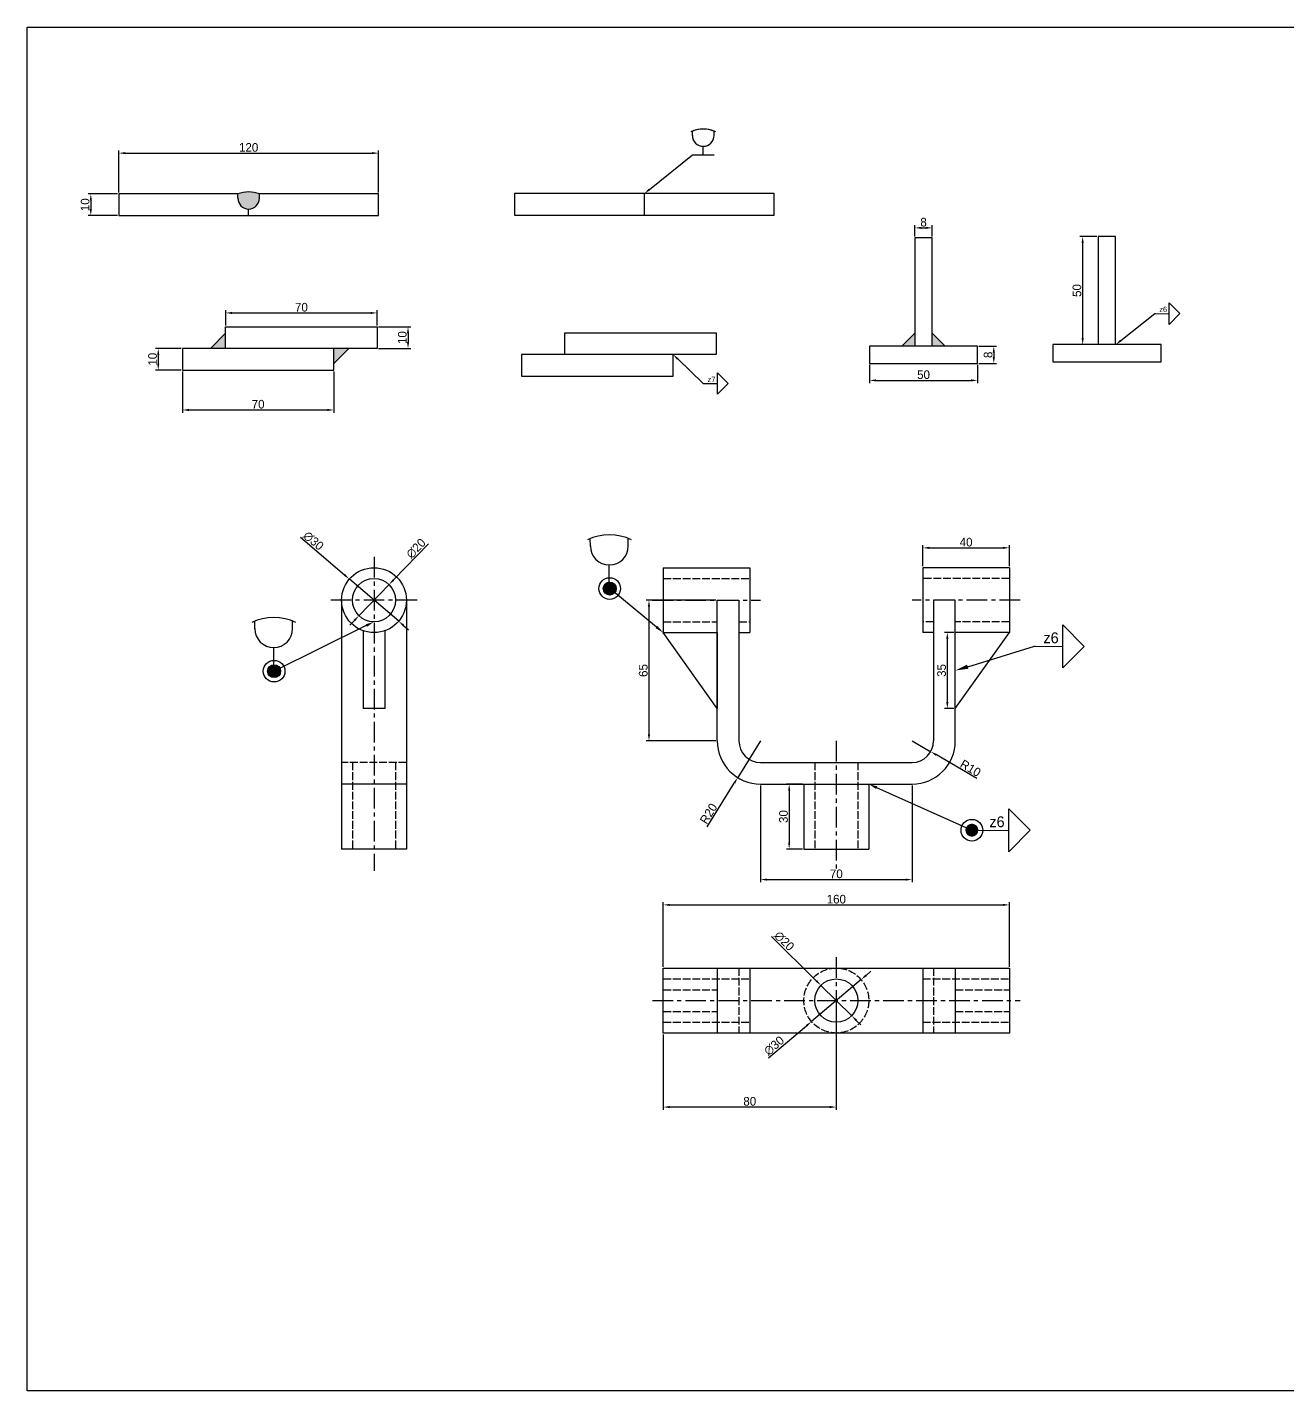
# Model space of a CAD drawing. Header units: millimetres. Extents: x 632 to 3908, y 549 to 1179.
# Drawn here: x 1619 to 2202, y 549 to 1179 of the extents above; entities that cross this region are included whole.
import ezdxf
from ezdxf import colors
from ezdxf.entities.mleader import LeaderData, LeaderLine
from ezdxf.math import Vec2, Vec3

# ---------------------------------------------------------------- set-up
doc = ezdxf.new("R2010")
doc.units = ezdxf.units.MM
doc.linetypes.add('ACAD_ISO02W100', pattern=[15, 12, -3])
doc.linetypes.add('CENTER', pattern=[50.8, 31.75, -6.35, 6.35, -6.35])
doc.dimstyles.new('ISO-25', dxfattribs={"dimtxt": 4, "dimasz": 3, "dimexe": 1.25, "dimexo": 0.625, "dimtad": 1, "dimtxsty": 'Standard', "dimcen": 2.5, "dimclrd": 3, "dimclre": 3, "dimclrt": 3, "dimadec": 0, "dimazin": 0, "dimtfac": 1, "dimtmove": 0, "dimatfit": 3, "dimfxl": 1, "dimarcsym": 0})

# ---------------------------------------------------------------- blocks, each defined once
blk = doc.blocks.new('*D63')
at = {"color": 3, "lineweight": -2, "transparency": 16777216}
for p, q in [((1745.32, 943.48), (1765.62, 926.11)), ((1790.7, 904.66), (1767.9, 924.16)), ((1792.98, 902.71), (1795.26, 900.76))]:
    blk.add_line(p, q, dxfattribs=at)
at = {"color": 3, "transparency": 16777216}
for points in [[(1765.94, 926.49), (1765.29, 925.73), (1767.9, 924.16)], [(1793.3, 903.09), (1792.65, 902.33), (1790.7, 904.66)]]:
    blk.add_solid(points, dxfattribs=at)
at = {"layer": 'Defpoints', "color": 0, "transparency": 16777216}
for p in [(1767.9, 924.16), (1790.7, 904.66)]:
    blk.add_point(p, dxfattribs=at)
at = {"color": 3, "transparency": 16777216, "insert": (1751.3, 941.82), "char_height": 4, "attachment_point": 5, "rotation": 319.45572}
blk.add_mtext('∅30', dxfattribs=at)
blk = doc.blocks.new('*D64')
at = {"color": 3, "lineweight": -2, "transparency": 16777216}
for p, q in [((1804.51, 940.49), (1788.33, 923.76)), ((1772.35, 907.22), (1786.25, 921.6)), ((1770.26, 905.07), (1768.18, 902.91))]:
    blk.add_line(p, q, dxfattribs=at)
at = {"color": 3, "transparency": 16777216}
for points in [[(1787.97, 924.11), (1788.69, 923.41), (1786.25, 921.6)], [(1769.9, 905.41), (1770.62, 904.72), (1772.35, 907.22)]]:
    blk.add_solid(points, dxfattribs=at)
at = {"layer": 'Defpoints', "color": 0, "transparency": 16777216}
for p in [(1786.25, 921.6), (1772.35, 907.22)]:
    blk.add_point(p, dxfattribs=at)
at = {"color": 3, "transparency": 16777216, "insert": (1798.72, 938.27), "char_height": 4, "attachment_point": 5, "rotation": 45.96384}
blk.add_mtext('∅20', dxfattribs=at)
blk = doc.blocks.new('*D66')
at = {"color": 3, "lineweight": -2, "transparency": 16777216}
for p, q in [((2032.99, 930.04), (2032.99, 939.83)), ((2072.99, 930.04), (2072.99, 939.83)), ((2035.99, 938.58), (2069.99, 938.58))]:
    blk.add_line(p, q, dxfattribs=at)
at = {"color": 3, "transparency": 16777216}
for points in [[(2035.99, 939.08), (2035.99, 938.08), (2032.99, 938.58)], [(2069.99, 939.08), (2069.99, 938.08), (2072.99, 938.58)]]:
    blk.add_solid(points, dxfattribs=at)
at = {"layer": 'Defpoints', "color": 0, "transparency": 16777216}
for p in [(2072.99, 938.58), (2032.99, 929.41), (2072.99, 929.41)]:
    blk.add_point(p, dxfattribs=at)
at = {"color": 3, "transparency": 16777216, "insert": (2052.99, 941.2), "char_height": 4, "attachment_point": 5}
blk.add_mtext('40', dxfattribs=at)
blk = doc.blocks.new('*D69')
at = {"color": 3, "lineweight": -2, "transparency": 16777216}
for p, q in [((2047.37, 899.41), (2043.05, 899.41)), ((2044.3, 896.41), (2044.3, 867.41)), ((2047.37, 864.41), (2043.05, 864.41))]:
    blk.add_line(p, q, dxfattribs=at)
at = {"color": 3, "transparency": 16777216}
for points in [[(2043.8, 896.41), (2044.8, 896.41), (2044.3, 899.41)], [(2043.8, 867.41), (2044.8, 867.41), (2044.3, 864.41)]]:
    blk.add_solid(points, dxfattribs=at)
at = {"layer": 'Defpoints', "color": 0, "transparency": 16777216}
for p in [(2047.99, 899.41), (2044.3, 864.41), (2047.99, 864.41)]:
    blk.add_point(p, dxfattribs=at)
at = {"color": 3, "transparency": 16777216, "insert": (2041.67, 881.91), "char_height": 4, "attachment_point": 5, "rotation": 90}
blk.add_mtext('35', dxfattribs=at)
blk = doc.blocks.new('*D72')
at = {"color": 3, "lineweight": -2, "transparency": 16777216}
for p, q in [((1963.07, 758.99), (1983.75, 738.55)), ((2000.1, 722.38), (1985.88, 736.44)), ((2002.24, 720.27), (2004.37, 718.16))]:
    blk.add_line(p, q, dxfattribs=at)
at = {"color": 3, "transparency": 16777216}
for points in [[(1984.1, 738.91), (1983.39, 738.2), (1985.88, 736.44)], [(2002.59, 720.63), (2001.88, 719.92), (2000.1, 722.38)]]:
    blk.add_solid(points, dxfattribs=at)
at = {"layer": 'Defpoints', "color": 0, "transparency": 16777216}
for p in [(1985.88, 736.44), (2000.1, 722.38)]:
    blk.add_point(p, dxfattribs=at)
at = {"color": 3, "transparency": 16777216, "insert": (1968.92, 756.9), "char_height": 4, "attachment_point": 5, "rotation": 315.32832}
blk.add_mtext('∅20', dxfattribs=at)
blk = doc.blocks.new('*D85')
at = {"color": 3, "lineweight": -2, "transparency": 16777216}
for p, q in [((1660.72, 1102.11), (1647.15, 1102.11)), ((1648.4, 1099.11), (1648.4, 1095.11)), ((1660.72, 1092.11), (1647.15, 1092.11))]:
    blk.add_line(p, q, dxfattribs=at)
at = {"color": 3, "transparency": 16777216}
for points in [[(1647.9, 1099.11), (1648.9, 1099.11), (1648.4, 1102.11)], [(1647.9, 1095.11), (1648.9, 1095.11), (1648.4, 1092.11)]]:
    blk.add_solid(points, dxfattribs=at)
at = {"layer": 'Defpoints', "color": 0, "transparency": 16777216}
for p in [(1661.35, 1102.11), (1648.4, 1092.11), (1661.35, 1092.11)]:
    blk.add_point(p, dxfattribs=at)
at = {"color": 3, "transparency": 16777216, "insert": (1645.78, 1097.11), "char_height": 4, "attachment_point": 5, "rotation": 90}
blk.add_mtext('10', dxfattribs=at)
blk = doc.blocks.new('*D87')
at = {"color": 3, "lineweight": -2, "transparency": 16777216}
for p, q in [((1690.1, 1030.72), (1678.32, 1030.72)), ((1679.57, 1027.72), (1679.57, 1023.72)), ((1690.1, 1020.72), (1678.32, 1020.72))]:
    blk.add_line(p, q, dxfattribs=at)
at = {"color": 3, "transparency": 16777216}
for points in [[(1679.07, 1027.72), (1680.07, 1027.72), (1679.57, 1030.72)], [(1679.07, 1023.72), (1680.07, 1023.72), (1679.57, 1020.72)]]:
    blk.add_solid(points, dxfattribs=at)
at = {"layer": 'Defpoints', "color": 0, "transparency": 16777216}
for p in [(1690.73, 1030.72), (1679.57, 1020.72), (1690.73, 1020.72)]:
    blk.add_point(p, dxfattribs=at)
at = {"color": 3, "transparency": 16777216, "insert": (1676.94, 1025.72), "char_height": 4, "attachment_point": 5, "rotation": 90}
blk.add_mtext('10', dxfattribs=at)
blk = doc.blocks.new('*D88')
at = {"color": 3, "lineweight": -2, "transparency": 16777216}
for p, q in [((1710.73, 1041.34), (1710.73, 1048.36)), ((1713.73, 1047.11), (1777.73, 1047.11)), ((1780.73, 1041.34), (1780.73, 1048.36))]:
    blk.add_line(p, q, dxfattribs=at)
at = {"color": 3, "transparency": 16777216}
for points in [[(1713.73, 1047.61), (1713.73, 1046.61), (1710.73, 1047.11)], [(1777.73, 1047.61), (1777.73, 1046.61), (1780.73, 1047.11)]]:
    blk.add_solid(points, dxfattribs=at)
at = {"layer": 'Defpoints', "color": 0, "transparency": 16777216}
for p in [(1780.73, 1047.11), (1710.73, 1040.72), (1780.73, 1040.72)]:
    blk.add_point(p, dxfattribs=at)
at = {"color": 3, "transparency": 16777216, "insert": (1745.73, 1049.73), "char_height": 4, "attachment_point": 5}
blk.add_mtext('70', dxfattribs=at)
blk = doc.blocks.new('*D89')
at = {"color": 3, "lineweight": -2, "transparency": 16777216}
for p, q in [((1781.35, 1040.72), (1796.27, 1040.72)), ((1795.02, 1037.72), (1795.02, 1033.72)), ((1781.35, 1030.72), (1796.27, 1030.72))]:
    blk.add_line(p, q, dxfattribs=at)
at = {"color": 3, "transparency": 16777216}
for points in [[(1794.52, 1037.72), (1795.52, 1037.72), (1795.02, 1040.72)], [(1794.52, 1033.72), (1795.52, 1033.72), (1795.02, 1030.72)]]:
    blk.add_solid(points, dxfattribs=at)
at = {"layer": 'Defpoints', "color": 0, "transparency": 16777216}
for p in [(1780.73, 1040.72), (1780.73, 1030.72), (1795.02, 1030.72)]:
    blk.add_point(p, dxfattribs=at)
at = {"color": 3, "transparency": 16777216, "insert": (1792.4, 1035.72), "char_height": 4, "attachment_point": 5, "rotation": 90}
blk.add_mtext('10', dxfattribs=at)
blk = doc.blocks.new('*D91')
at = {"color": 3, "lineweight": -2, "transparency": 16777216}
for p, q in [((2008.32, 1023.13), (2008.32, 1014.69)), ((2058.32, 1023.13), (2058.32, 1014.69)), ((2011.32, 1015.94), (2055.32, 1015.94))]:
    blk.add_line(p, q, dxfattribs=at)
at = {"color": 3, "transparency": 16777216}
for points in [[(2011.32, 1016.44), (2011.32, 1015.44), (2008.32, 1015.94)], [(2055.32, 1016.44), (2055.32, 1015.44), (2058.32, 1015.94)]]:
    blk.add_solid(points, dxfattribs=at)
at = {"layer": 'Defpoints', "color": 0, "transparency": 16777216}
for p in [(2008.32, 1023.76), (2058.32, 1023.76), (2058.32, 1015.94)]:
    blk.add_point(p, dxfattribs=at)
at = {"color": 3, "transparency": 16777216, "insert": (2033.32, 1018.57), "char_height": 4, "attachment_point": 5}
blk.add_mtext('50', dxfattribs=at)
blk = doc.blocks.new('*D92')
at = {"color": 3, "lineweight": -2, "transparency": 16777216}
for p, q in [((2029.32, 1082.38), (2029.32, 1087.67)), ((2032.32, 1086.42), (2034.32, 1086.42)), ((2037.32, 1082.38), (2037.32, 1087.67))]:
    blk.add_line(p, q, dxfattribs=at)
at = {"color": 3, "transparency": 16777216}
for points in [[(2032.32, 1086.92), (2032.32, 1085.92), (2029.32, 1086.42)], [(2034.32, 1086.92), (2034.32, 1085.92), (2037.32, 1086.42)]]:
    blk.add_solid(points, dxfattribs=at)
at = {"layer": 'Defpoints', "color": 0, "transparency": 16777216}
for p in [(2037.32, 1086.42), (2029.32, 1081.76), (2037.32, 1081.76)]:
    blk.add_point(p, dxfattribs=at)
at = {"color": 3, "transparency": 16777216, "insert": (2033.32, 1089.04), "char_height": 4, "attachment_point": 5}
blk.add_mtext('8', dxfattribs=at)
blk = doc.blocks.new('*D93')
at = {"color": 3, "lineweight": -2, "transparency": 16777216}
for p, q in [((2113.48, 1082.47), (2105.61, 1082.47)), ((2106.86, 1079.47), (2106.86, 1035.47)), ((2113.48, 1032.47), (2105.61, 1032.47))]:
    blk.add_line(p, q, dxfattribs=at)
at = {"color": 3, "transparency": 16777216}
for points in [[(2106.36, 1079.47), (2107.36, 1079.47), (2106.86, 1082.47)], [(2106.36, 1035.47), (2107.36, 1035.47), (2106.86, 1032.47)]]:
    blk.add_solid(points, dxfattribs=at)
at = {"layer": 'Defpoints', "color": 0, "transparency": 16777216}
for p in [(2114.1, 1082.47), (2106.86, 1032.47), (2114.1, 1032.47)]:
    blk.add_point(p, dxfattribs=at)
at = {"color": 3, "transparency": 16777216, "insert": (2104.23, 1057.47), "char_height": 4, "attachment_point": 5, "rotation": 90}
blk.add_mtext('50', dxfattribs=at)
blk = doc.blocks.new('*D129')
at = {"color": 3, "lineweight": -2, "transparency": 16777216}
for p, q in [((1912.99, 745.04), (1912.99, 774.86)), ((1915.99, 773.61), (2069.99, 773.61)), ((2072.99, 745.04), (2072.99, 774.86))]:
    blk.add_line(p, q, dxfattribs=at)
at = {"color": 3, "transparency": 16777216}
for points in [[(1915.99, 774.11), (1915.99, 773.11), (1912.99, 773.61)], [(2069.99, 774.11), (2069.99, 773.11), (2072.99, 773.61)]]:
    blk.add_solid(points, dxfattribs=at)
at = {"layer": 'Defpoints', "color": 0, "transparency": 16777216}
for p in [(2072.99, 773.61), (1912.99, 744.41), (2072.99, 744.41)]:
    blk.add_point(p, dxfattribs=at)
at = {"color": 3, "transparency": 16777216, "insert": (1992.99, 776.23), "char_height": 4, "attachment_point": 5}
blk.add_mtext('160', dxfattribs=at)
blk = doc.blocks.new('*D130')
at = {"color": 3, "lineweight": -2, "transparency": 16777216}
for p, q in [((1992.99, 728.79), (1992.99, 678.95)), ((1912.99, 713.79), (1912.99, 678.95)), ((1989.99, 680.2), (1915.99, 680.2))]:
    blk.add_line(p, q, dxfattribs=at)
at = {"color": 3, "transparency": 16777216}
for points in [[(1915.99, 680.7), (1915.99, 679.7), (1912.99, 680.2)], [(1989.99, 680.7), (1989.99, 679.7), (1992.99, 680.2)]]:
    blk.add_solid(points, dxfattribs=at)
at = {"layer": 'Defpoints', "color": 0, "transparency": 16777216}
for p in [(1992.99, 729.41), (1912.99, 714.41), (1912.99, 680.2)]:
    blk.add_point(p, dxfattribs=at)
at = {"color": 3, "transparency": 16777216, "insert": (1952.99, 682.83), "char_height": 4, "attachment_point": 5}
blk.add_mtext('80', dxfattribs=at)
blk = doc.blocks.new('*D131')
at = {"color": 3, "lineweight": -2, "transparency": 16777216}
for p, q in [((2004.44, 739.1), (1981.54, 719.72)), ((2006.73, 741.04), (2009.02, 742.98)), ((1961.64, 702.88), (1979.25, 717.78))]:
    blk.add_line(p, q, dxfattribs=at)
at = {"color": 3, "transparency": 16777216}
for points in [[(2006.41, 741.42), (2007.05, 740.66), (2004.44, 739.1)], [(1978.93, 718.17), (1979.57, 717.4), (1981.54, 719.72)]]:
    blk.add_solid(points, dxfattribs=at)
at = {"layer": 'Defpoints', "color": 0, "transparency": 16777216}
for p in [(2004.44, 739.1), (1981.54, 719.72)]:
    blk.add_point(p, dxfattribs=at)
at = {"color": 3, "transparency": 16777216, "insert": (1964.24, 708.52), "char_height": 4, "attachment_point": 5, "rotation": 40.24098}
blk.add_mtext('∅30', dxfattribs=at)
blk = doc.blocks.new('*D132')
at = {"color": 3, "lineweight": -2, "transparency": 16777216}
for p, q in [((2027.99, 849.41), (2036.64, 844.39)), ((2058.01, 832), (2039.24, 842.89))]:
    blk.add_line(p, q, dxfattribs=at)
at = {"color": 3, "transparency": 16777216}
blk.add_solid([(2039.49, 843.32), (2038.98, 842.46), (2036.64, 844.39)], dxfattribs=at)
at = {"layer": 'Defpoints', "color": 0, "transparency": 16777216}
for p in [(2027.99, 849.41), (2036.64, 844.39)]:
    blk.add_point(p, dxfattribs=at)
at = {"color": 3, "transparency": 16777216, "insert": (2055.04, 836.76), "char_height": 4, "attachment_point": 5, "rotation": 329.88086}
blk.add_mtext('R10', dxfattribs=at)
blk = doc.blocks.new('*D133')
at = {"color": 3, "lineweight": -2, "transparency": 16777216}
for p, q in [((1957.99, 849.41), (1947.42, 832.43)), ((1933.23, 809.62), (1945.84, 829.88))]:
    blk.add_line(p, q, dxfattribs=at)
at = {"color": 3, "transparency": 16777216}
blk.add_solid([(1945.41, 830.15), (1946.26, 829.62), (1947.42, 832.43)], dxfattribs=at)
at = {"layer": 'Defpoints', "color": 0, "transparency": 16777216}
for p in [(1957.99, 849.41), (1947.42, 832.43)]:
    blk.add_point(p, dxfattribs=at)
at = {"color": 3, "transparency": 16777216, "insert": (1933.97, 815.78), "char_height": 4, "attachment_point": 5, "rotation": 58.10572}
blk.add_mtext('R20', dxfattribs=at)
blk = doc.blocks.new('*D134')
at = {"color": 3, "lineweight": -2, "transparency": 16777216}
for p, q in [((1937.37, 914.41), (1905.14, 914.41)), ((1906.39, 911.41), (1906.39, 852.41)), ((1937.37, 849.41), (1905.14, 849.41))]:
    blk.add_line(p, q, dxfattribs=at)
at = {"color": 3, "transparency": 16777216}
for points in [[(1905.89, 911.41), (1906.89, 911.41), (1906.39, 914.41)], [(1905.89, 852.41), (1906.89, 852.41), (1906.39, 849.41)]]:
    blk.add_solid(points, dxfattribs=at)
at = {"layer": 'Defpoints', "color": 0, "transparency": 16777216}
for p in [(1937.99, 914.41), (1906.39, 849.41), (1937.99, 849.41)]:
    blk.add_point(p, dxfattribs=at)
at = {"color": 3, "transparency": 16777216, "insert": (1903.76, 881.91), "char_height": 4, "attachment_point": 5, "rotation": 90}
blk.add_mtext('65', dxfattribs=at)
blk = doc.blocks.new('*D135')
at = {"color": 3, "lineweight": -2, "transparency": 16777216}
for p, q in [((1957.99, 828.79), (1957.99, 784.05)), ((2027.99, 828.79), (2027.99, 784.05)), ((1960.99, 785.3), (2024.99, 785.3))]:
    blk.add_line(p, q, dxfattribs=at)
at = {"color": 3, "transparency": 16777216}
for points in [[(1960.99, 785.8), (1960.99, 784.8), (1957.99, 785.3)], [(2024.99, 785.8), (2024.99, 784.8), (2027.99, 785.3)]]:
    blk.add_solid(points, dxfattribs=at)
at = {"layer": 'Defpoints', "color": 0, "transparency": 16777216}
for p in [(1957.99, 829.41), (2027.99, 829.41), (2027.99, 785.3)]:
    blk.add_point(p, dxfattribs=at)
at = {"color": 3, "transparency": 16777216, "insert": (1992.99, 787.92), "char_height": 4, "attachment_point": 5}
blk.add_mtext('70', dxfattribs=at)
blk = doc.blocks.new('*D136')
at = {"color": 3, "lineweight": -2, "transparency": 16777216}
for p, q in [((1977.37, 829.41), (1969.96, 829.41)), ((1971.21, 826.41), (1971.21, 802.41)), ((1977.37, 799.41), (1969.96, 799.41))]:
    blk.add_line(p, q, dxfattribs=at)
at = {"color": 3, "transparency": 16777216}
for points in [[(1970.71, 826.41), (1971.71, 826.41), (1971.21, 829.41)], [(1970.71, 802.41), (1971.71, 802.41), (1971.21, 799.41)]]:
    blk.add_solid(points, dxfattribs=at)
at = {"layer": 'Defpoints', "color": 0, "transparency": 16777216}
for p in [(1977.99, 829.41), (1971.21, 799.41), (1977.99, 799.41)]:
    blk.add_point(p, dxfattribs=at)
at = {"color": 3, "transparency": 16777216, "insert": (1968.59, 814.41), "char_height": 4, "attachment_point": 5, "rotation": 90}
blk.add_mtext('30', dxfattribs=at)
blk = doc.blocks.new('*D137')
at = {"color": 3, "lineweight": -2, "transparency": 16777216}
for p, q in [((1690.73, 1020.09), (1690.73, 1001.03)), ((1760.73, 1020.09), (1760.73, 1001.03)), ((1693.73, 1002.28), (1757.73, 1002.28))]:
    blk.add_line(p, q, dxfattribs=at)
at = {"color": 3, "transparency": 16777216}
for points in [[(1693.73, 1002.78), (1693.73, 1001.78), (1690.73, 1002.28)], [(1757.73, 1002.78), (1757.73, 1001.78), (1760.73, 1002.28)]]:
    blk.add_solid(points, dxfattribs=at)
at = {"layer": 'Defpoints', "color": 0, "transparency": 16777216}
for p in [(1690.73, 1020.72), (1760.73, 1020.72), (1760.73, 1002.28)]:
    blk.add_point(p, dxfattribs=at)
at = {"color": 3, "transparency": 16777216, "insert": (1725.73, 1004.91), "char_height": 4, "attachment_point": 5}
blk.add_mtext('70', dxfattribs=at)
blk = doc.blocks.new('*D138')
at = {"color": 3, "lineweight": -2, "transparency": 16777216}
for p, q in [((1661.35, 1102.73), (1661.35, 1122.2)), ((1781.35, 1102.73), (1781.35, 1122.2)), ((1664.35, 1120.95), (1778.35, 1120.95))]:
    blk.add_line(p, q, dxfattribs=at)
at = {"color": 3, "transparency": 16777216}
for points in [[(1664.35, 1121.45), (1664.35, 1120.45), (1661.35, 1120.95)], [(1778.35, 1121.45), (1778.35, 1120.45), (1781.35, 1120.95)]]:
    blk.add_solid(points, dxfattribs=at)
at = {"layer": 'Defpoints', "color": 0, "transparency": 16777216}
for p in [(1781.35, 1120.95), (1661.35, 1102.11), (1781.35, 1102.11)]:
    blk.add_point(p, dxfattribs=at)
at = {"color": 3, "transparency": 16777216, "insert": (1721.35, 1123.58), "char_height": 4, "attachment_point": 5}
blk.add_mtext('120', dxfattribs=at)
blk = doc.blocks.new('*D139')
at = {"color": 3, "lineweight": -2, "transparency": 16777216}
for p, q in [((2058.94, 1031.76), (2067.04, 1031.76)), ((2065.79, 1028.76), (2065.79, 1026.76)), ((2058.94, 1023.76), (2067.04, 1023.76))]:
    blk.add_line(p, q, dxfattribs=at)
at = {"color": 3, "transparency": 16777216}
for points in [[(2065.29, 1028.76), (2066.29, 1028.76), (2065.79, 1031.76)], [(2065.29, 1026.76), (2066.29, 1026.76), (2065.79, 1023.76)]]:
    blk.add_solid(points, dxfattribs=at)
at = {"layer": 'Defpoints', "color": 0, "transparency": 16777216}
for p in [(2058.32, 1031.76), (2058.32, 1023.76), (2065.79, 1023.76)]:
    blk.add_point(p, dxfattribs=at)
at = {"color": 3, "transparency": 16777216, "insert": (2063.16, 1027.76), "char_height": 4, "attachment_point": 5, "rotation": 90}
blk.add_mtext('8', dxfattribs=at)

msp = doc.modelspace()

# ---------------------------------------------------------------- hatches: boundary and pattern name
h = msp.add_hatch(color=256)
h.dxf.hatch_style = 1
h.paths.add_polyline_path([(1716.349, 1102.105), (1716.349, 1100.105, 0.4142136), (1721.349, 1095.105, 0.4142136), (1726.349, 1100.105), (1726.349, 1102.105, 0.1879033)])
h = msp.add_hatch(color=256)
h.dxf.hatch_style = 1
h.paths.add_polyline_path([(1710.728, 1030.717), (1710.728, 1037.717), (1703.728, 1030.717)])
h.paths.add_polyline_path([(1767.728, 1030.717), (1760.728, 1030.717), (1760.728, 1023.717)])
h = msp.add_hatch(color=256)
h.dxf.hatch_style = 1
h.paths.add_polyline_path([(2029.318, 1031.755), (2029.318, 1037.755), (2023.318, 1031.755)])
h.paths.add_polyline_path([(2037.318, 1037.755), (2037.318, 1031.755), (2043.318, 1031.755)])
h = msp.add_hatch(color=0)
h.dxf.hatch_style = 1
h.paths.add_polyline_path([(1891.24, 919.782, -1), (1885.24, 919.782, -1)])
h = msp.add_hatch(color=0)
h.dxf.hatch_style = 1
h.paths.add_polyline_path([(1736.109, 881.599, -1), (1730.109, 881.599, -1)])
h = msp.add_hatch(color=0)
h.dxf.hatch_style = 1
h.paths.add_polyline_path([(2058.652, 808.107), (2055.652, 808.119), (2053.188, 809.83, 0.1529393), (2052.652, 808.119, 0.9981023)])
h.paths.add_polyline_path([(2053.188, 809.83), (2055.652, 808.119), (2058.652, 808.107, 0.7361601)])

# ---------------------------------------------------------------- linework, layer by layer
for p, q in [((1926.492, 1129.118), (1926.492, 1131.118)), ((1936.492, 1129.118), (1936.492, 1131.118)), ((1931.492, 1120.118), (1931.492, 1124.118)), ((1926.492, 1120.118), (1936.492, 1120.118)), ((1716.349, 1102.105), (1661.349, 1102.105)), ((1661.349, 1102.105), (1661.349, 1092.105)), ((1716.349, 1100.105), (1716.349, 1102.105)), ((1726.349, 1100.105), (1726.349, 1102.105)), ((1781.349, 1102.105), (1726.349, 1102.105)), ((1781.349, 1092.105), (1781.349, 1102.105)), ((1844.264, 1102.262), (1844.264, 1092.262)), ((1964.264, 1102.262), (1844.264, 1102.262)), ((1904.264, 1092.262), (1904.264, 1102.262)), ((1964.264, 1092.262), (1964.264, 1102.262)), ((1661.349, 1092.105), (1721.349, 1092.105)), ((1721.349, 1092.105), (1721.349, 1095.105)), ((1721.349, 1095.105), (1721.349, 1095.105)), ((1721.349, 1095.105), (1721.349, 1095.105)), ((1721.349, 1092.105), (1781.349, 1092.105)), ((1844.264, 1092.262), (1904.264, 1092.262)), ((1904.264, 1095.262), (1904.264, 1095.262)), ((1904.264, 1095.262), (1904.264, 1095.262)), ((1904.264, 1092.262), (1964.264, 1092.262)), ((2037.318, 1081.755), (2029.318, 1081.755)), ((2029.318, 1081.755), (2029.318, 1031.755)), ((2037.318, 1031.755), (2037.318, 1081.755)), ((2122.101, 1082.47), (2114.101, 1082.47)), ((2114.101, 1082.47), (2114.101, 1032.47)), ((2122.101, 1032.47), (2122.101, 1082.47)), ((2140.217, 1046.803), (2146.787, 1046.778)), ((2146.787, 1046.778), (2146.787, 1051.738)), ((2146.787, 1051.738), (2151.736, 1046.789)), ((2151.736, 1046.789), (2146.787, 1041.839)), ((2146.787, 1041.839), (2146.787, 1046.778)), ((1710.728, 1030.717), (1710.728, 1040.717)), ((1710.728, 1040.717), (1780.728, 1040.717)), ((1780.728, 1040.717), (1780.728, 1030.717)), ((1703.728, 1030.717), (1710.728, 1037.717)), ((1867.524, 1027.939), (1867.524, 1037.939)), ((1867.524, 1037.939), (1937.524, 1037.939)), ((1937.524, 1037.939), (1937.524, 1027.939)), ((2023.318, 1031.755), (2029.318, 1037.755)), ((2043.318, 1031.755), (2037.318, 1037.755)), ((1760.728, 1030.717), (1690.728, 1030.717)), ((1690.728, 1030.717), (1690.728, 1020.717)), ((1760.728, 1020.717), (1760.728, 1030.717)), ((1780.728, 1030.717), (1760.728, 1030.717)), ((1767.728, 1030.717), (1760.728, 1023.717)), ((1917.524, 1027.939), (1847.524, 1027.939)), ((1847.524, 1027.939), (1847.524, 1017.939)), ((1917.524, 1017.939), (1917.524, 1027.939)), ((1937.524, 1027.939), (1917.524, 1027.939)), ((2008.318, 1031.755), (2008.318, 1023.755)), ((2058.318, 1031.755), (2008.318, 1031.755)), ((2058.318, 1023.755), (2058.318, 1031.755)), ((2093.101, 1032.47), (2093.101, 1024.47)), ((2143.101, 1032.47), (2093.101, 1032.47)), ((2143.101, 1024.47), (2143.101, 1032.47)), ((1690.728, 1020.717), (1760.728, 1020.717)), ((2008.318, 1023.755), (2058.318, 1023.755)), ((2093.101, 1024.47), (2143.101, 1024.47)), ((1847.524, 1017.939), (1917.524, 1017.939)), ((1931.429, 1014.475), (1937.998, 1014.45)), ((1937.998, 1014.45), (1937.998, 1019.41)), ((1937.998, 1019.41), (1942.947, 1014.46)), ((1942.947, 1014.46), (1937.998, 1009.511)), ((1937.998, 1009.511), (1937.998, 1014.45)), ((1879.301, 939.225), (1879.285, 942.927)), ((1896.811, 939.145), (1896.823, 942.937)), ((1888.066, 919.772), (1888.066, 930.689)), ((1912.99, 929.412), (1952.99, 929.412)), ((1912.99, 929.412), (1912.99, 899.412)), ((1952.99, 929.412), (1952.99, 899.412)), ((2072.99, 929.412), (2032.99, 929.412)), ((2032.99, 929.412), (2032.99, 899.412)), ((2072.99, 929.412), (2072.99, 899.412)), ((1764.297, 914.412), (1764.297, 799.412)), ((1794.297, 914.412), (1794.297, 799.412)), ((1937.99, 914.412), (1947.99, 914.412)), ((1937.99, 849.412), (1937.99, 914.412)), ((1947.99, 914.412), (1947.99, 849.412)), ((2047.99, 914.412), (2037.99, 914.412)), ((2037.99, 914.412), (2037.99, 849.412)), ((2047.99, 849.412), (2047.99, 914.412)), ((1724.17, 901.042), (1724.154, 904.744)), ((1741.685, 901.256), (1741.685, 904.756)), ((2097.735, 893.041), (2097.735, 902.961)), ((2097.735, 902.961), (2107.634, 893.062)), ((1774.297, 900.27), (1774.297, 864.412)), ((1784.297, 900.27), (1784.297, 864.412)), ((1912.99, 899.412), (1937.99, 899.412)), ((1937.99, 864.412), (1912.99, 899.412)), ((1937.99, 899.412), (1937.99, 864.412)), ((1947.99, 899.412), (1952.99, 899.412)), ((2037.99, 899.412), (2032.99, 899.412)), ((2072.99, 899.412), (2047.99, 899.412)), ((2047.99, 864.412), (2072.99, 899.412)), ((1732.935, 881.589), (1732.935, 892.506)), ((2084.596, 893.091), (2097.735, 893.041)), ((2107.634, 893.062), (2097.735, 883.162)), ((2097.735, 883.162), (2097.735, 893.041)), ((1784.297, 864.412), (1774.297, 864.412)), ((1957.99, 839.412), (2027.99, 839.412)), ((1794.297, 829.412), (1764.297, 829.412)), ((1957.99, 829.412), (2027.99, 829.412)), ((1977.99, 829.412), (1977.99, 799.412)), ((2007.99, 829.412), (2007.99, 799.412)), ((2072.749, 808.054), (2072.749, 817.974)), ((2072.749, 817.974), (2082.648, 808.074)), ((2055.652, 808.119), (2072.749, 808.054)), ((2082.648, 808.074), (2072.749, 798.175)), ((2072.749, 798.175), (2072.749, 808.054)), ((1794.297, 799.412), (1764.297, 799.412)), ((1977.99, 799.412), (2007.99, 799.412)), ((1912.99, 744.412), (2072.99, 744.412)), ((1912.99, 714.412), (1912.99, 744.412)), ((1937.99, 744.412), (1937.99, 714.412)), ((1952.99, 744.412), (1952.99, 714.412)), ((2032.99, 744.412), (2032.99, 714.412)), ((2047.99, 744.412), (2047.99, 714.412)), ((2072.99, 744.412), (2072.99, 714.412)), ((2072.99, 714.412), (1912.99, 714.412))]:
    msp.add_line(p, q)
at = {"color": 1, "linetype": 'CENTER', "ltscale": 0.3}
for p, q in [((1779.297, 934.412), (1779.297, 789.412)), ((1799.297, 914.412), (1759.297, 914.412)), ((1907.99, 914.412), (1957.99, 914.412)), ((2077.99, 914.412), (2027.99, 914.412)), ((1992.99, 849.412), (1992.99, 789.412)), ((1992.99, 749.412), (1992.99, 709.412)), ((1907.99, 729.412), (2077.99, 729.412))]:
    msp.add_line(p, q, dxfattribs=at)
at = {"color": 3, "linetype": 'ACAD_ISO02W100', "ltscale": 0.3}
for p, q in [((1912.99, 924.412), (1952.99, 924.412)), ((2072.99, 924.412), (2032.99, 924.412)), ((1912.99, 904.412), (1937.99, 904.412)), ((1947.99, 904.412), (1952.99, 904.412)), ((2037.99, 904.412), (2032.99, 904.412)), ((2072.99, 904.412), (2047.99, 904.412)), ((1794.297, 839.412), (1764.297, 839.412)), ((1769.297, 839.412), (1769.297, 799.412)), ((1789.297, 839.412), (1789.297, 799.412)), ((1982.99, 839.412), (1982.99, 799.412)), ((2002.99, 839.412), (2002.99, 799.412)), ((1947.99, 744.412), (1947.99, 714.412)), ((2037.99, 744.412), (2037.99, 714.412)), ((1912.99, 739.412), (1952.99, 739.412)), ((2032.99, 739.412), (2072.99, 739.412)), ((1912.99, 734.412), (1937.99, 734.412)), ((2047.99, 734.412), (2072.99, 734.412)), ((1912.99, 724.412), (1937.99, 724.412)), ((1912.99, 719.412), (1952.99, 719.412)), ((2032.99, 719.412), (2072.99, 719.412)), ((2047.99, 724.412), (2072.99, 724.412))]:
    msp.add_line(p, q, dxfattribs=at)
msp.add_lwpolyline([(1619.017, 1179.105), (2784.311, 1179.105), (2784.311, 549.136), (1619.017, 549.136)], close=True)
for centre, radius in [((1779.297, 914.412), 15), ((1779.297, 914.412), 10), ((1888.24, 919.782), 5), ((1888.24, 919.782), 3), ((1733.109, 881.599), 5), ((1733.109, 881.599), 3), ((2055.652, 808.119), 5), ((1992.99, 729.412), 10)]:
    msp.add_circle(centre, radius)
msp.add_circle((1992.99, 729.412), 15, dxfattribs=at)
for centre, radius, start, end in [((1931.492, 1118.283), 13.774, 64.889829, 114.922918), ((1931.492, 1118.283), 13.774, 68.716048, 111.283952), ((1931.492, 1129.118), 5, 180, 270), ((1931.492, 1129.118), 5, 270, 0), ((1721.349, 1089.27), 13.774, 68.716048, 111.283952), ((1721.349, 1100.105), 5, 180, 270), ((1721.349, 1100.105), 5, 270, 0), ((1888.066, 920.478), 24.105, 64.889829, 114.922918), ((1888.066, 939.439), 8.75, 180, 270), ((1888.066, 939.439), 8.75, 270, 0), ((1732.935, 882.295), 24.105, 64.889829, 114.922918), ((1732.935, 901.256), 8.75, 180, 270), ((1732.935, 901.256), 8.75, 270, 0), ((1957.99, 849.412), 20, 180, 270), ((1957.99, 849.412), 10, 180, 270), ((2027.99, 849.412), 10, 270, 0), ((2027.99, 849.412), 20, 270, 0)]:
    msp.add_arc(centre, radius, start, end)

# ---------------------------------------------------------------- texts
at = {"attachment_point": 1}
for s, insert, char_height in [('z6', (2142.28, 1050.013), 2.5), ('z7', (1933.491, 1017.684), 2.5), ('z6', (2088.721, 899.51), 5), ('z6', (2063.735, 814.522), 5)]:
    msp.add_mtext_dynamic_manual_height_columns(s, width=4.08458, gutter_width=12.5, heights=[0], dxfattribs=dict(at, insert=insert, char_height=char_height))

# ---------------------------------------------------------------- dimensions: what is measured, and where the dimension line sits
for base, p1, p2, picture, middle in [((1781.349, 1120.953), (1661.349, 1102.105), (1781.349, 1102.105), '*D138', (1721.349, 1123.578)), ((2037.318, 1086.419), (2029.318, 1081.755), (2037.318, 1081.755), '*D92', (2033.318, 1089.044)), ((1780.728, 1047.106), (1710.728, 1040.717), (1780.728, 1040.717), '*D88', (1745.728, 1049.731)), ((1760.728, 1002.282), (1690.728, 1020.717), (1760.728, 1020.717), '*D137', (1725.728, 1004.907)), ((2058.318, 1015.941), (2008.318, 1023.755), (2058.318, 1023.755), '*D91', (2033.318, 1018.566)), ((2072.99, 938.579), (2032.99, 929.412), (2072.99, 929.412), '*D66', (2052.99, 941.204)), ((2027.99, 785.3), (1957.99, 829.412), (2027.99, 829.412), '*D135', (1992.99, 787.925))]:
    dim = msp.add_linear_dim(base=base, p1=p1, p2=p2, dimstyle='ISO-25')
    dim.commit()
    dim.dimension.update_dxf_attribs({"geometry": picture, "text_midpoint": middle})
for base, p1, p2, picture, middle in [((1648.401, 1092.105), (1661.349, 1102.105), (1661.349, 1092.105), '*D85', (1645.776, 1097.105)), ((2106.855, 1032.47), (2114.101, 1082.47), (2114.101, 1032.47), '*D93', (2104.23, 1057.47)), ((1795.024, 1030.717), (1780.728, 1040.717), (1780.728, 1030.717), '*D89', (1792.399, 1035.717)), ((1679.566, 1020.717), (1690.728, 1030.717), (1690.728, 1020.717), '*D87', (1676.941, 1025.717)), ((2065.786, 1023.755), (2058.318, 1031.755), (2058.318, 1023.755), '*D139', (2063.161, 1027.755)), ((1906.387, 849.412), (1937.99, 914.412), (1937.99, 849.412), '*D134', (1903.762, 881.912)), ((2044.297, 864.412), (2047.99, 899.412), (2047.99, 864.412), '*D69', (2041.672, 881.912)), ((1971.213, 799.412), (1977.99, 829.412), (1977.99, 799.412), '*D136', (1968.588, 814.412))]:
    dim = msp.add_linear_dim(base=base, p1=p1, p2=p2, angle=90, dimstyle='ISO-25')
    dim.commit()
    dim.dimension.update_dxf_attribs({"geometry": picture, "text_midpoint": middle})
for p1, p2, picture, middle in [((1790.696, 904.661), (1767.899, 924.162), '*D63', (1749.593, 939.821)), ((1772.346, 907.223), (1786.248, 921.601), '*D64', (1800.604, 936.448)), ((2000.102, 722.381), (1985.879, 736.442), '*D72', (1967.07, 755.037))]:
    dim = msp.add_diameter_dim_2p(p1=p1, p2=p2, dimstyle='ISO-25')
    dim.commit()
    dim.dimension.update_dxf_attribs({"geometry": picture, "text_midpoint": middle, "dimtype": 163})
for center, mpoint, picture, middle in [((1957.99, 849.412), (1947.423, 832.431), '*D133', (1936.2, 814.396)), ((2027.99, 849.412), (2036.64, 844.394), '*D132', (2053.719, 834.486))]:
    dim = msp.add_radius_dim(center=center, mpoint=mpoint, dimstyle='ISO-25')
    dim.commit()
    dim.dimension.update_dxf_attribs({"geometry": picture, "text_midpoint": middle, "dimtype": 164})
at = {"color": 3}
for base, p1, p2, picture, middle in [((2072.99, 773.605), (1912.99, 744.412), (2072.99, 744.412), '*D129', (1992.99, 776.23)), ((1912.99, 680.204), (1992.99, 729.412), (1912.99, 714.412), '*D130', (1952.99, 682.829))]:
    dim = msp.add_linear_dim(base=base, p1=p1, p2=p2, dimstyle='ISO-25', dxfattribs=at)
    dim.commit()
    dim.dimension.update_dxf_attribs({"geometry": picture, "text_midpoint": middle})
dim = msp.add_diameter_dim_2p(p1=(2004.44, 739.102), p2=(1981.54, 719.722), dimstyle='ISO-25', dxfattribs=at)
dim.commit()
dim.dimension.update_dxf_attribs({"geometry": '*D131', "text_midpoint": (1965.937, 706.517), "dimtype": 163})

# ---------------------------------------------------------------- leaders
ml = msp.add_multileader_mtext('Standard')
ml.set_content('', color=256)
ml.set_leader_properties()
ml.build(insert=Vec2(0, 0))
ml.multileader.update_dxf_attribs({"text_right_attachment_type": 6, "dogleg_length": 0.36, "arrow_head_size": 3})
ctx = ml.context
ctx.base_point, ctx.char_height, ctx.arrow_head_size, ctx.landing_gap_size, ctx.plane_origin = Vec3(1926.852, 1120.118), 0.18, 3, 0.09, Vec3(1904.264, 1102.262)
ctx.right_attachment = 6
notes = []
notes.append((ctx, [(0, (1, 1, 0), (1926.492, 1120.118), (1, 0), 0.36, [(0, [(1904.264, 1102.262)], 0, [])])]))
ctx.mtext.insert, ctx.mtext.flow_direction = Vec3(1926.942, 1120.208), 5
ml = msp.add_multileader_mtext('Standard')
ml.set_content('', color=256)
ml.set_leader_properties()
ml.build(insert=Vec2(0, 0))
ml.multileader.update_dxf_attribs({"text_right_attachment_type": 6, "dogleg_length": 0.36, "arrow_head_size": 3})
ctx = ml.context
ctx.base_point, ctx.char_height, ctx.arrow_head_size, ctx.landing_gap_size, ctx.plane_origin = Vec3(2140.577, 1046.803), 0.18, 3, 0.09, Vec3(2126.313, 1060.268)
ctx.right_attachment = 6
notes.append((ctx, [(0, (1, 1, 0), (2140.217, 1046.803), (1, 0), 0.36, [(0, [(2122.101, 1032.47)], 0, [])])]))
ctx.mtext.insert, ctx.mtext.flow_direction = Vec3(2140.667, 1046.893), 5
ml = msp.add_multileader_mtext('Standard')
ml.set_content('', color=256)
ml.set_leader_properties()
ml.build(insert=Vec2(0, 0))
ml.multileader.update_dxf_attribs({"text_right_attachment_type": 6, "dogleg_length": 0.36, "arrow_head_size": 3})
ctx = ml.context
ctx.base_point, ctx.char_height, ctx.arrow_head_size, ctx.landing_gap_size, ctx.plane_origin = Vec3(1931.789, 1014.475), 0.18, 3, 0.09, Vec3(1917.524, 1027.939)
ctx.right_attachment = 6
notes.append((ctx, [(0, (1, 1, 0), (1931.429, 1014.475), (1, 0), 0.36, [(0, [(1917.524, 1027.939)], 0, [])])]))
ctx.mtext.insert, ctx.mtext.flow_direction = Vec3(1931.879, 1014.565), 5
ml = msp.add_multileader_mtext('Standard')
ml.set_content('', color=256)
ml.set_leader_properties()
ml.build(insert=Vec2(0, 0))
ml.multileader.update_dxf_attribs({"text_right_attachment_type": 6, "dogleg_length": 0.36})
ctx = ml.context
ctx.base_point, ctx.char_height, ctx.landing_gap_size, ctx.plane_origin = Vec3(1887.7, 919.872), 0.18, 0.09, Vec3(1912.99, 899.412)
ctx.right_attachment, ctx.text_align_type = 6, 2
notes.append((ctx, [(0, (1, 1, 0), (1888.24, 919.782), (-1, 0), 0.36, [(0, [(1912.99, 899.412)], 0, [])])]))
ctx.mtext.insert, ctx.mtext.alignment, ctx.mtext.flow_direction = Vec3(1887.79, 919.962), 3, 5
ml = msp.add_multileader_mtext('Standard')
ml.set_content('', color=256)
ml.set_leader_properties()
ml.build(insert=Vec2(0, 0))
ml.multileader.update_dxf_attribs({"text_right_attachment_type": 6, "dogleg_length": 0.36})
ctx = ml.context
ctx.base_point, ctx.char_height, ctx.landing_gap_size, ctx.plane_origin = Vec3(1732.569, 881.689), 0.18, 0.09, Vec3(1779.297, 904.412)
ctx.right_attachment, ctx.text_align_type = 6, 2
notes.append((ctx, [(0, (1, 1, 0), (1733.109, 881.599), (-1, 0), 0.36, [(0, [(1779.297, 904.412)], 0, [])])]))
ctx.mtext.insert, ctx.mtext.alignment, ctx.mtext.flow_direction = Vec3(1732.659, 881.779), 3, 5
ml = msp.add_multileader_mtext('Standard')
ml.set_content('', color=256)
ml.set_leader_properties()
ml.build(insert=Vec2(0, 0))
ml.multileader.update_dxf_attribs({"text_right_attachment_type": 6, "dogleg_length": 0.36, "arrow_head_size": 6})
ctx = ml.context
ctx.base_point, ctx.char_height, ctx.arrow_head_size, ctx.landing_gap_size, ctx.plane_origin = Vec3(2084.956, 893.091), 0.18, 6, 0.09, Vec3(2056.413, 937.507)
ctx.right_attachment = 6
notes.append((ctx, [(0, (1, 1, 0), (2084.596, 893.091), (1, 0), 0.36, [(0, [(2047.99, 881.912)], 0, [])])]))
ctx.mtext.insert, ctx.mtext.flow_direction = Vec3(2085.046, 893.181), 5
ml = msp.add_multileader_mtext('Standard')
ml.set_content('', color=256)
ml.set_leader_properties()
ml.build(insert=Vec2(0, 0))
ml.multileader.update_dxf_attribs({"text_right_attachment_type": 6, "dogleg_length": 0.36})
ctx = ml.context
ctx.base_point, ctx.char_height, ctx.landing_gap_size, ctx.plane_origin = Vec3(2056.012, 808.119), 0.18, 0.09, Vec3(2007.99, 829.412)
ctx.right_attachment = 6
notes.append((ctx, [(0, (1, 1, 0), (2055.652, 808.119), (1, 0), 0.36, [(0, [(2007.99, 829.412)], 0, [])])]))
ctx.mtext.insert, ctx.mtext.flow_direction = Vec3(2056.102, 808.209), 5
for ctx, leaders in notes:
    for number, flags, end, landing, length, lines in leaders:
        leader = LeaderData()
        leader.index, (leader.has_last_leader_line, leader.has_dogleg_vector, leader.attachment_direction) = number, flags
        leader.last_leader_point, leader.dogleg_vector, leader.dogleg_length = Vec3(end), Vec3(landing), length
        for number, points, colour, breaks in lines:
            line = LeaderLine()
            line.index, line.vertices, line.color, line.breaks = number, Vec3.list(points), colors.encode_raw_color(colour), breaks
            leader.lines.append(line)
        ctx.leaders.append(leader)

doc.saveas('drawing.dxf')
